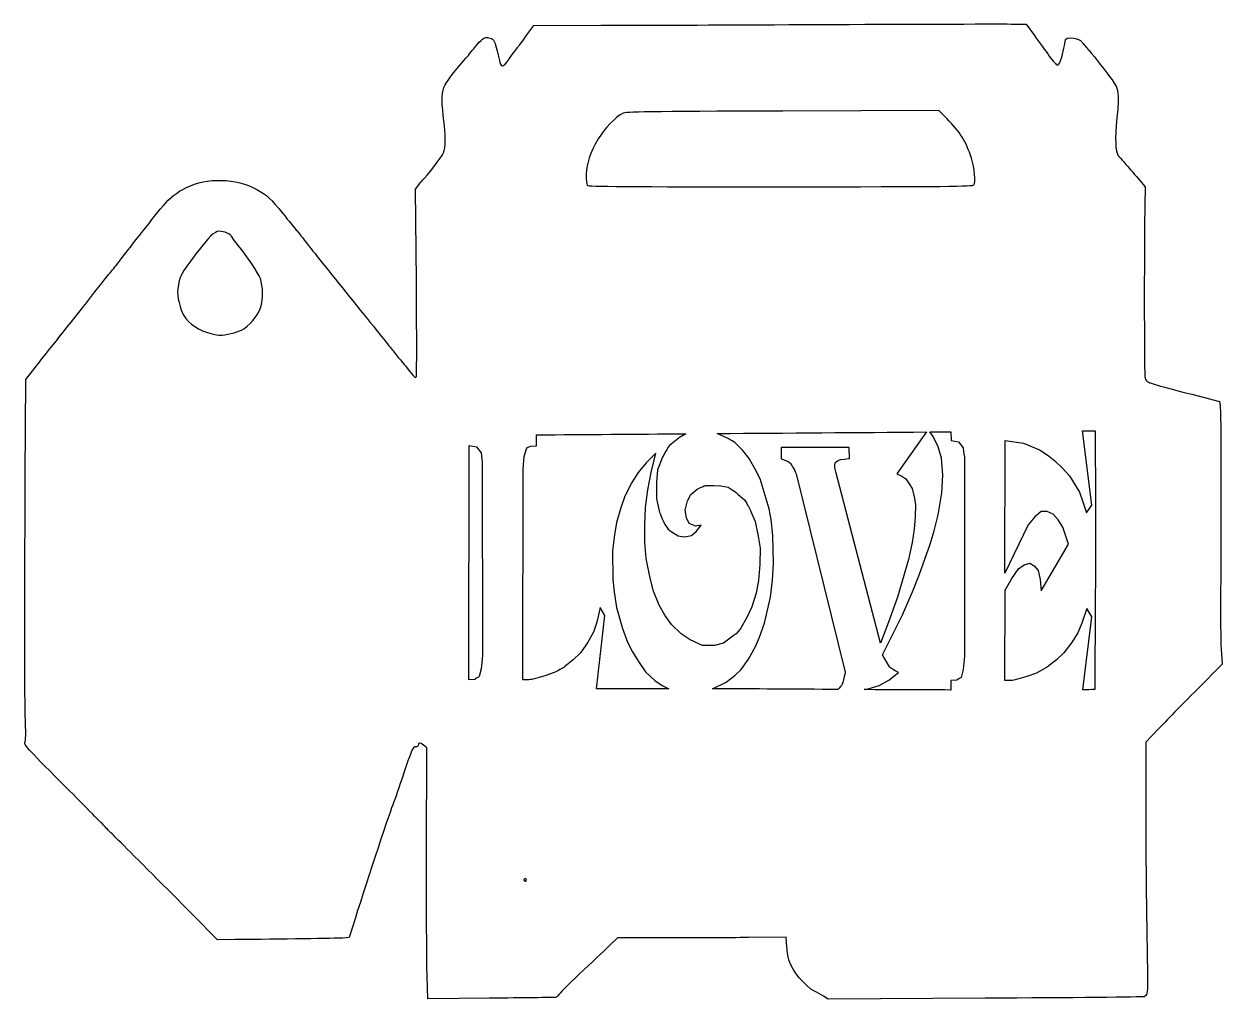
# Model space of a CAD drawing. Header units: centimetres. Extents: x -13.8 to 13.3, y -8.5 to 13.5.
import ezdxf

# ---------------------------------------------------------------- set-up
doc = ezdxf.new("R2010")
doc.units = ezdxf.units.CM
doc.header["$MEASUREMENT"] = 0
doc.layers.add('Layer 1', color=7, linetype='Continuous')

msp = doc.modelspace()

# ---------------------------------------------------------------- linework, layer by layer
at = {"layer": 'Layer 1'}
for points, knots in [([(7.93337, 13.51359), (6.75361, 13.51238), (4.45987, 13.5048), (2.85089, 13.49623), (2.85089, 13.49623), (1.69399, 13.49007), (0.06596, 13.48428), (-0.76729, 13.48383), (-0.76729, 13.48383), (-0.76729, 13.48383), (-2.28203, 13.483), (-2.28203, 13.483), (-2.28203, 13.483), (-2.28203, 13.483), (-2.44078, 13.26472), (-2.44078, 13.26472), (-2.44078, 13.26472), (-2.52775, 13.14467), (-2.6176, 13.02263), (-2.64087, 12.99352), (-2.64087, 12.99352), (-2.66414, 12.96442), (-2.75061, 12.84898), (-2.8327, 12.73638), (-2.8327, 12.73638), (-3.00591, 12.49876), (-3.01887, 12.50066), (-3.08653, 12.78186), (-3.08653, 12.78186), (-3.18008, 13.17067), (-3.17502, 13.15978), (-3.27753, 13.19361), (-3.27753, 13.19361), (-3.36046, 13.22098), (-3.38106, 13.21805), (-3.44206, 13.17294), (-3.44206, 13.17294), (-3.48049, 13.14453), (-3.55402, 13.06767), (-3.60495, 13.00179), (-3.60495, 13.00179), (-3.65588, 12.93591), (-3.75267, 12.81803), (-3.82075, 12.73969), (-3.82075, 12.73969), (-4.05805, 12.46664), (-4.24556, 12.2262), (-4.29286, 12.13363), (-4.29286, 12.13363), (-4.36939, 11.98386), (-4.37773, 11.82738), (-4.33173, 11.43331), (-4.33173, 11.43331), (-4.27741, 10.96804), (-4.27644, 10.71611), (-4.32676, 10.59822), (-4.32676, 10.59822), (-4.35831, 10.52432), (-4.72876, 10.04056), (-4.79227, 9.9905), (-4.79227, 9.9905), (-4.8015, 9.98323), (-4.84287, 9.93244), (-4.88404, 9.87723), (-4.88404, 9.87723), (-4.88404, 9.87723), (-4.95846, 9.77718), (-4.95846, 9.77718), (-4.95846, 9.77718), (-4.95846, 9.77718), (-4.94109, 7.6878), (-4.94109, 7.6878), (-4.94109, 7.6878), (-4.93161, 6.53881), (-4.93172, 5.57421), (-4.94109, 5.54467), (-4.94109, 5.54467), (-4.95589, 5.49806), (-4.97571, 5.51287), (-5.08992, 5.65712), (-5.08992, 5.65712), (-5.16229, 5.74852), (-5.26902, 5.87938), (-5.32722, 5.94734), (-5.32722, 5.94734), (-5.38542, 6.01529), (-5.46486, 6.11249), (-5.50416, 6.16396), (-5.50416, 6.16396), (-5.54346, 6.21544), (-5.93328, 6.70095), (-6.36984, 7.24214), (-6.36984, 7.24214), (-6.80641, 7.78333), (-7.2613, 8.35206), (-7.38105, 8.50635), (-7.38105, 8.50635), (-7.5008, 8.66065), (-7.62468, 8.81641), (-7.65638, 8.85279), (-7.65638, 8.85279), (-7.68808, 8.88917), (-7.82525, 9.05819), (-7.96148, 9.22817), (-7.96148, 9.22817), (-8.22483, 9.55677), (-8.32058, 9.64453), (-8.55266, 9.77305), (-8.55266, 9.77305), (-9.01478, 10.02897), (-9.68385, 10.0471), (-10.14016, 9.81604), (-10.14016, 9.81604), (-10.36361, 9.70289), (-10.52078, 9.58051), (-10.66436, 9.40842), (-10.66436, 9.40842), (-10.87755, 9.1529), (-10.88833, 9.13959), (-10.97359, 9.02477), (-10.97359, 9.02477), (-11.01682, 8.96656), (-11.16645, 8.77606), (-11.30598, 8.60144), (-11.30598, 8.60144), (-11.4455, 8.42681), (-11.59508, 8.23427), (-11.63919, 8.17314), (-11.63919, 8.17314), (-11.68329, 8.11202), (-11.77402, 7.99891), (-11.8401, 7.92179), (-11.8401, 7.92179), (-11.90618, 7.84467), (-12.05638, 7.65621), (-12.17414, 7.50342), (-12.17414, 7.50342), (-12.2919, 7.35062), (-12.43544, 7.16607), (-12.49329, 7.09331), (-12.49329, 7.09331), (-12.94879, 6.52041), (-13.44511, 5.89404), (-13.61695, 5.67449), (-13.61695, 5.67449), (-13.61695, 5.67449), (-13.77322, 5.47439), (-13.77322, 5.47439), (-13.77322, 5.47439), (-13.77322, 5.47439), (-13.78645, 3.30729), (-13.78645, 3.30729), (-13.78645, 3.30729), (-13.80347, 0.48452), (-13.80181, -1.89532), (-13.78231, -2.31924), (-13.78231, -2.31924), (-13.77322, -2.51693), (-13.77708, -2.68618), (-13.79223, -2.72604), (-13.79223, -2.72604), (-13.81681, -2.79069), (-13.77448, -2.83764), (-12.96458, -3.6496), (-12.96458, -3.6496), (-12.49509, -4.12029), (-12.06368, -4.55681), (-12.00547, -4.61946), (-12.00547, -4.61946), (-11.94726, -4.68211), (-11.85573, -4.77523), (-11.80207, -4.82617), (-11.80207, -4.82617), (-11.74841, -4.8771), (-11.19477, -5.43073), (-10.57176, -6.0573), (-10.57176, -6.0573), (-10.57176, -6.0573), (-9.43901, -7.19667), (-9.43901, -7.19667), (-9.43901, -7.19667), (-9.43901, -7.19667), (-9.04214, -7.19419), (-9.04214, -7.19419), (-9.04214, -7.19419), (-8.02423, -7.18689), (-6.75196, -7.16863), (-6.61458, -7.15946), (-6.61458, -7.15946), (-6.61458, -7.15946), (-6.46245, -7.14954), (-6.46245, -7.14954), (-6.46245, -7.14954), (-6.46245, -7.14954), (-6.32768, -6.72207), (-6.32768, -6.72207), (-6.32768, -6.72207), (-6.03264, -5.78337), (-5.52423, -4.25223), (-5.4562, -4.09856), (-5.4562, -4.09856), (-5.44332, -4.06946), (-5.36062, -3.83133), (-5.27265, -3.56939), (-5.27265, -3.56939), (-5.03417, -2.85934), (-5.02045, -2.82695), (-4.95598, -2.83435), (-4.95598, -2.83435), (-4.92309, -2.83813), (-4.90141, -2.82559), (-4.90141, -2.80293), (-4.90141, -2.80293), (-4.90141, -2.73544), (-4.85377, -2.73369), (-4.77904, -2.79797), (-4.77904, -2.79797), (-4.77904, -2.79797), (-4.70545, -2.86081), (-4.70545, -2.86081), (-4.70545, -2.86081), (-4.70545, -2.86081), (-4.71041, -5.18583), (-4.71041, -5.18583), (-4.71041, -5.18583), (-4.7128, -6.46477), (-4.70737, -7.74159), (-4.69883, -8.02349), (-4.69883, -8.02349), (-4.69883, -8.02349), (-4.68313, -8.53612), (-4.68313, -8.53612), (-4.68313, -8.53612), (-4.68313, -8.53612), (-3.29076, -8.52041), (-3.29076, -8.52041), (-3.29076, -8.52041), (-2.52479, -8.51143), (-1.86529, -8.50394), (-1.8248, -8.50387), (-1.8248, -8.50387), (-1.77827, -8.5038), (-1.7442, -8.48554), (-1.73219, -8.45509), (-1.73219, -8.45509), (-1.72175, -8.42859), (-1.50529, -8.2113), (-1.25181, -7.97223), (-1.25181, -7.97223), (-0.99833, -7.73315), (-0.70067, -7.45157), (-0.59035, -7.34632), (-0.59035, -7.34632), (-0.59035, -7.34632), (-0.39026, -7.15533), (-0.39026, -7.15533), (-0.39026, -7.15533), (-0.39026, -7.15533), (0.66807, -7.15533), (0.66807, -7.15533), (0.66807, -7.15533), (1.25016, -7.15552), (2.10741, -7.15281), (2.57307, -7.14871), (2.57307, -7.14871), (2.57307, -7.14871), (3.41974, -7.14127), (3.41974, -7.14127), (3.41974, -7.14127), (3.41974, -7.14127), (3.43793, -7.36038), (3.43793, -7.36038), (3.43793, -7.36038), (3.44794, -7.4811), (3.47088, -7.62398), (3.48837, -7.67788), (3.48837, -7.67788), (3.5607, -7.90081), (3.86228, -8.25927), (4.06383, -8.36166), (4.06383, -8.36166), (4.11722, -8.38878), (4.20838, -8.43983), (4.26641, -8.47493), (4.26641, -8.47493), (4.26641, -8.47493), (4.37224, -8.5386), (4.37224, -8.5386), (4.37224, -8.5386), (4.37224, -8.5386), (7.92262, -8.52041), (7.92262, -8.52041), (7.92262, -8.52041), (9.87561, -8.51062), (11.49307, -8.49562), (11.51682, -8.48651), (11.51682, -8.48651), (11.54056, -8.4774), (11.57063, -8.44174), (11.58379, -8.40714), (11.58379, -8.40714), (11.59808, -8.36955), (11.59727, -7.85669), (11.58214, -7.13383), (11.58214, -7.13383), (11.5682, -6.46828), (11.55684, -5.20513), (11.5565, -4.32676), (11.5565, -4.32676), (11.5565, -4.32676), (11.55568, -2.73017), (11.55568, -2.73017), (11.55568, -2.73017), (11.55568, -2.73017), (11.83845, -2.43499), (11.83845, -2.43499), (11.83845, -2.43499), (11.9938, -2.27289), (12.38173, -1.87598), (12.70083, -1.55277), (12.70083, -1.55277), (12.70083, -1.55277), (13.28126, -0.9649), (13.28126, -0.9649), (13.28126, -0.9649), (13.28126, -0.9649), (13.26059, -0.62673), (13.26059, -0.62673), (13.26059, -0.62673), (13.24924, -0.44062), (13.2441, 0.14602), (13.24901, 0.67717), (13.24901, 0.67717), (13.26319, 2.21151), (13.25712, 4.79597), (13.23909, 4.89066), (13.23909, 4.89066), (13.23909, 4.89066), (13.22255, 4.97665), (13.22255, 4.97665), (13.22255, 4.97665), (13.22255, 4.97665), (12.73969, 5.10067), (12.73969, 5.10067), (12.73969, 5.10067), (11.93418, 5.30659), (11.65404, 5.3864), (11.5904, 5.42809), (11.5904, 5.42809), (11.52968, 5.46788), (11.52947, 5.4681), (11.52591, 6.17471), (11.52591, 6.17471), (11.52088, 7.17573), (11.52211, 7.96725), (11.53087, 8.96359), (11.53087, 8.96359), (11.53087, 8.96359), (11.53914, 9.82762), (11.53914, 9.82762), (11.53914, 9.82762), (11.53914, 9.82762), (11.34318, 10.06161), (11.34318, 10.06161), (11.34318, 10.06161), (11.23547, 10.1901), (11.10678, 10.33973), (11.0571, 10.39399), (11.0571, 10.39399), (11.00743, 10.44825), (10.94885, 10.51782), (10.92729, 10.54861), (10.92729, 10.54861), (10.86579, 10.63642), (10.85856, 10.89115), (10.90414, 11.39279), (10.90414, 11.39279), (10.95696, 11.97411), (10.94929, 12.03509), (10.79252, 12.25269), (10.79252, 12.25269), (10.66178, 12.43416), (10.40958, 12.75465), (10.27245, 12.91415), (10.27245, 12.91415), (10.20989, 12.98691), (10.13664, 13.07546), (10.10874, 13.1101), (10.10874, 13.1101), (10.07396, 13.15328), (10.01635, 13.17896), (9.92684, 13.19279), (9.92684, 13.19279), (9.78377, 13.21489), (9.73005, 13.19146), (9.73005, 13.1068), (9.73005, 13.1068), (9.73005, 13.04425), (9.66048, 12.7589), (9.62008, 12.65618), (9.62008, 12.65618), (9.60435, 12.61616), (9.57631, 12.58342), (9.55725, 12.58342), (9.55725, 12.58342), (9.53819, 12.58342), (9.45586, 12.67569), (9.37452, 12.78847), (9.37452, 12.78847), (9.29317, 12.90125), (9.14219, 13.10961), (9.03883, 13.25149), (9.03883, 13.25149), (9.03883, 13.25149), (8.85031, 13.50946), (8.85031, 13.50946), (8.85031, 13.50946), (8.85031, 13.50946), (8.67503, 13.51194), (8.67503, 13.51194), (8.67503, 13.51194), (8.59589, 13.51309), (8.32662, 13.514), (7.93337, 13.51359)], [0, 0, 0, 0, 0.00934579, 0.00934579, 0.00934579, 0.00934579, 0.01869159, 0.01869159, 0.01869159, 0.01869159, 0.02803738, 0.02803738, 0.02803738, 0.02803738, 0.03738318, 0.03738318, 0.03738318, 0.03738318, 0.04672897, 0.04672897, 0.04672897, 0.04672897, 0.05607477, 0.05607477, 0.05607477, 0.05607477, 0.06542056, 0.06542056, 0.06542056, 0.06542056, 0.07476636, 0.07476636, 0.07476636, 0.07476636, 0.08411215, 0.08411215, 0.08411215, 0.08411215, 0.09345794, 0.09345794, 0.09345794, 0.09345794, 0.10280374, 0.10280374, 0.10280374, 0.10280374, 0.11214953, 0.11214953, 0.11214953, 0.11214953, 0.12149533, 0.12149533, 0.12149533, 0.12149533, 0.13084112, 0.13084112, 0.13084112, 0.13084112, 0.14018692, 0.14018692, 0.14018692, 0.14018692, 0.14953271, 0.14953271, 0.14953271, 0.14953271, 0.1588785, 0.1588785, 0.1588785, 0.1588785, 0.1682243, 0.1682243, 0.1682243, 0.1682243, 0.17757009, 0.17757009, 0.17757009, 0.17757009, 0.18691589, 0.18691589, 0.18691589, 0.18691589, 0.19626168, 0.19626168, 0.19626168, 0.19626168, 0.20560748, 0.20560748, 0.20560748, 0.20560748, 0.21495327, 0.21495327, 0.21495327, 0.21495327, 0.22429907, 0.22429907, 0.22429907, 0.22429907, 0.23364486, 0.23364486, 0.23364486, 0.23364486, 0.24299065, 0.24299065, 0.24299065, 0.24299065, 0.25233645, 0.25233645, 0.25233645, 0.25233645, 0.26168224, 0.26168224, 0.26168224, 0.26168224, 0.27102804, 0.27102804, 0.27102804, 0.27102804, 0.28037383, 0.28037383, 0.28037383, 0.28037383, 0.28971963, 0.28971963, 0.28971963, 0.28971963, 0.29906542, 0.29906542, 0.29906542, 0.29906542, 0.30841121, 0.30841121, 0.30841121, 0.30841121, 0.31775701, 0.31775701, 0.31775701, 0.31775701, 0.3271028, 0.3271028, 0.3271028, 0.3271028, 0.3364486, 0.3364486, 0.3364486, 0.3364486, 0.34579439, 0.34579439, 0.34579439, 0.34579439, 0.35514019, 0.35514019, 0.35514019, 0.35514019, 0.36448598, 0.36448598, 0.36448598, 0.36448598, 0.37383178, 0.37383178, 0.37383178, 0.37383178, 0.38317757, 0.38317757, 0.38317757, 0.38317757, 0.39252336, 0.39252336, 0.39252336, 0.39252336, 0.40186916, 0.40186916, 0.40186916, 0.40186916, 0.41121495, 0.41121495, 0.41121495, 0.41121495, 0.42056075, 0.42056075, 0.42056075, 0.42056075, 0.42990654, 0.42990654, 0.42990654, 0.42990654, 0.43925234, 0.43925234, 0.43925234, 0.43925234, 0.44859813, 0.44859813, 0.44859813, 0.44859813, 0.45794393, 0.45794393, 0.45794393, 0.45794393, 0.46728972, 0.46728972, 0.46728972, 0.46728972, 0.47663551, 0.47663551, 0.47663551, 0.47663551, 0.48598131, 0.48598131, 0.48598131, 0.48598131, 0.4953271, 0.4953271, 0.4953271, 0.4953271, 0.5046729, 0.5046729, 0.5046729, 0.5046729, 0.51401869, 0.51401869, 0.51401869, 0.51401869, 0.52336449, 0.52336449, 0.52336449, 0.52336449, 0.53271028, 0.53271028, 0.53271028, 0.53271028, 0.54205607, 0.54205607, 0.54205607, 0.54205607, 0.55140187, 0.55140187, 0.55140187, 0.55140187, 0.56074766, 0.56074766, 0.56074766, 0.56074766, 0.57009346, 0.57009346, 0.57009346, 0.57009346, 0.57943925, 0.57943925, 0.57943925, 0.57943925, 0.58878505, 0.58878505, 0.58878505, 0.58878505, 0.59813084, 0.59813084, 0.59813084, 0.59813084, 0.60747664, 0.60747664, 0.60747664, 0.60747664, 0.61682243, 0.61682243, 0.61682243, 0.61682243, 0.62616822, 0.62616822, 0.62616822, 0.62616822, 0.63551402, 0.63551402, 0.63551402, 0.63551402, 0.64485981, 0.64485981, 0.64485981, 0.64485981, 0.65420561, 0.65420561, 0.65420561, 0.65420561, 0.6635514, 0.6635514, 0.6635514, 0.6635514, 0.6728972, 0.6728972, 0.6728972, 0.6728972, 0.68224299, 0.68224299, 0.68224299, 0.68224299, 0.69158879, 0.69158879, 0.69158879, 0.69158879, 0.70093458, 0.70093458, 0.70093458, 0.70093458, 0.71028037, 0.71028037, 0.71028037, 0.71028037, 0.71962617, 0.71962617, 0.71962617, 0.71962617, 0.72897196, 0.72897196, 0.72897196, 0.72897196, 0.73831776, 0.73831776, 0.73831776, 0.73831776, 0.74766355, 0.74766355, 0.74766355, 0.74766355, 0.75700935, 0.75700935, 0.75700935, 0.75700935, 0.76635514, 0.76635514, 0.76635514, 0.76635514, 0.77570093, 0.77570093, 0.77570093, 0.77570093, 0.78504673, 0.78504673, 0.78504673, 0.78504673, 0.79439252, 0.79439252, 0.79439252, 0.79439252, 0.80373832, 0.80373832, 0.80373832, 0.80373832, 0.81308411, 0.81308411, 0.81308411, 0.81308411, 0.82242991, 0.82242991, 0.82242991, 0.82242991, 0.8317757, 0.8317757, 0.8317757, 0.8317757, 0.8411215, 0.8411215, 0.8411215, 0.8411215, 0.85046729, 0.85046729, 0.85046729, 0.85046729, 0.85981308, 0.85981308, 0.85981308, 0.85981308, 0.86915888, 0.86915888, 0.86915888, 0.86915888, 0.87850467, 0.87850467, 0.87850467, 0.87850467, 0.88785047, 0.88785047, 0.88785047, 0.88785047, 0.89719626, 0.89719626, 0.89719626, 0.89719626, 0.90654206, 0.90654206, 0.90654206, 0.90654206, 0.91588785, 0.91588785, 0.91588785, 0.91588785, 0.92523364, 0.92523364, 0.92523364, 0.92523364, 0.93457944, 0.93457944, 0.93457944, 0.93457944, 0.94392523, 0.94392523, 0.94392523, 0.94392523, 0.95327103, 0.95327103, 0.95327103, 0.95327103, 0.96261682, 0.96261682, 0.96261682, 0.96261682, 0.97196262, 0.97196262, 0.97196262, 0.97196262, 0.98130841, 0.98130841, 0.98130841, 0.98130841, 1, 1, 1, 1]), ([(6.87421, 11.55402), (6.87421, 11.55402), (7.05445, 11.37378), (7.05445, 11.37378), (7.05445, 11.37378), (7.36014, 11.06872), (7.49195, 10.85748), (7.61256, 10.47998), (7.61256, 10.47998), (7.6852, 10.25262), (7.71461, 9.93013), (7.66796, 9.87392), (7.66796, 9.87392), (7.63947, 9.8396), (7.09476, 9.83397), (3.28745, 9.83258), (3.28745, 9.83258), (-0.19158, 9.83131), (-1.06493, 9.83804), (-1.08148, 9.86482), (-1.08148, 9.86482), (-1.09286, 9.88323), (-1.09989, 9.99639), (-1.09719, 10.11618), (-1.09719, 10.11618), (-1.09152, 10.36838), (-1.01581, 10.59386), (-0.82848, 10.91406), (-0.82848, 10.91406), (-0.69607, 11.14038), (-0.41799, 11.43079), (-0.27616, 11.49118), (-0.27616, 11.49118), (-0.18931, 11.52817), (0.21448, 11.53419), (3.34781, 11.54327), (3.34781, 11.54327), (3.34781, 11.54327), (6.87421, 11.55402), (6.87421, 11.55402)], [0, 0, 0, 0, 0.09090909, 0.09090909, 0.09090909, 0.09090909, 0.18181818, 0.18181818, 0.18181818, 0.18181818, 0.27272727, 0.27272727, 0.27272727, 0.27272727, 0.36363636, 0.36363636, 0.36363636, 0.36363636, 0.45454545, 0.45454545, 0.45454545, 0.45454545, 0.54545455, 0.54545455, 0.54545455, 0.54545455, 0.63636364, 0.63636364, 0.63636364, 0.63636364, 0.72727273, 0.72727273, 0.72727273, 0.72727273, 0.81818182, 0.81818182, 0.81818182, 0.81818182, 1, 1, 1, 1]), ([(-9.40346, 8.82633), (-9.28362, 8.82633), (-9.14488, 8.76271), (-9.10663, 8.68991), (-9.10663, 8.68991), (-9.08878, 8.65593), (-9.02667, 8.572), (-8.96938, 8.50305), (-8.96938, 8.50305), (-8.76658, 8.25898), (-8.51717, 7.88578), (-8.46915, 7.7556), (-8.46915, 7.7556), (-8.40885, 7.59212), (-8.4044, 7.27203), (-8.46088, 7.10985), (-8.46088, 7.10985), (-8.53347, 6.9014), (-8.71773, 6.68317), (-8.89992, 6.58895), (-8.89992, 6.58895), (-8.98926, 6.54276), (-9.28202, 6.47236), (-9.37286, 6.47485), (-9.37286, 6.47485), (-9.40924, 6.47585), (-9.50735, 6.49258), (-9.59115, 6.51288), (-9.59115, 6.51288), (-9.85175, 6.57603), (-10.08545, 6.73134), (-10.20382, 6.91885), (-10.20382, 6.91885), (-10.28379, 7.04553), (-10.35879, 7.37759), (-10.33859, 7.51582), (-10.33859, 7.51582), (-10.29361, 7.82375), (-10.28303, 7.84463), (-9.92849, 8.31288), (-9.92849, 8.31288), (-9.63344, 8.70255), (-9.50687, 8.82633), (-9.40346, 8.82633)], [0, 0, 0, 0, 0.08333333, 0.08333333, 0.08333333, 0.08333333, 0.16666667, 0.16666667, 0.16666667, 0.16666667, 0.25, 0.25, 0.25, 0.25, 0.33333333, 0.33333333, 0.33333333, 0.33333333, 0.41666667, 0.41666667, 0.41666667, 0.41666667, 0.5, 0.5, 0.5, 0.5, 0.58333333, 0.58333333, 0.58333333, 0.58333333, 0.66666667, 0.66666667, 0.66666667, 0.66666667, 0.75, 0.75, 0.75, 0.75, 0.83333333, 0.83333333, 0.83333333, 0.83333333, 1, 1, 1, 1]), ([(1.15342, 4.24574), (0.02646, 4.23723), (-1.1005, 4.22887), (-2.22746, 4.22093), (-2.22746, 4.22093), (-2.22746, 4.22093), (-2.22746, 3.97206), (-2.22746, 3.97206), (-2.22746, 3.97206), (-2.22746, 3.97206), (-2.35148, 3.96379), (-2.35148, 3.96379), (-2.35148, 3.96379), (-2.38312, 3.96378), (-2.41598, 3.94534), (-2.4507, 3.90839), (-2.4507, 3.90839), (-2.4507, 3.90839), (-2.50279, 3.73393), (-2.50279, 3.73393), (-2.50279, 3.73393), (-2.50279, 3.73393), (-2.52677, 3.44868), (-2.52677, 3.44868), (-2.52677, 3.44868), (-2.52677, 3.44868), (-2.53587, -1.31878), (-2.53587, -1.31878), (-2.53587, -1.31878), (-2.53587, -1.31878), (-2.43169, -1.31878), (-2.43169, -1.31878), (-2.43169, -1.31878), (-2.40642, -1.31878), (-2.38272, -1.31731), (-2.36058, -1.31465), (-2.36058, -1.31465), (-2.33844, -1.31199), (-2.3183, -1.30824), (-2.29939, -1.30307), (-2.29939, -1.30307), (-2.29939, -1.30307), (-2.03812, -1.23197), (-2.03812, -1.23197), (-2.03812, -1.23197), (-2.03812, -1.23197), (-1.8248, -1.15259), (-1.8248, -1.15259), (-1.8248, -1.15259), (-1.77734, -1.13145), (-1.73366, -1.11007), (-1.69416, -1.08893), (-1.69416, -1.08893), (-1.65466, -1.06778), (-1.61809, -1.04429), (-1.58337, -1.01782), (-1.58337, -1.01782), (-1.58337, -1.01782), (-1.39816, -0.86651), (-1.39816, -0.86651), (-1.39816, -0.86651), (-1.39816, -0.86651), (-1.22287, -0.70032), (-1.22287, -0.70032), (-1.22287, -0.70032), (-1.22287, -0.70032), (-1.06164, -0.47046), (-1.06164, -0.47046), (-1.06164, -0.47046), (-1.06164, -0.47046), (-0.93844, -0.23978), (-0.93844, -0.23978), (-0.93844, -0.23978), (-0.93844, -0.23978), (-0.86238, -0.01819), (-0.86238, -0.01819), (-0.86238, -0.01819), (-0.86238, -0.01819), (-0.78631, 0.31502), (-0.78631, 0.31502), (-0.78631, 0.31502), (-0.78631, 0.31502), (-0.67717, 0.13229), (-0.67717, 0.13229), (-0.67717, 0.13229), (-0.67717, 0.13229), (-0.87064, -1.52466), (-0.87064, -1.52466), (-0.87064, -1.52466), (-0.32271, -1.52076), (0.22475, -1.5196), (0.77225, -1.5197), (0.77225, -1.5197), (0.77225, -1.5197), (0.61929, -1.44942), (0.61929, -1.44942), (0.61929, -1.44942), (0.61929, -1.44942), (0.44896, -1.33284), (0.44896, -1.33284), (0.44896, -1.33284), (0.44896, -1.33284), (0.24474, -1.13936), (0.24474, -1.13936), (0.24474, -1.13936), (0.24474, -1.13936), (0.08351, -0.9062), (0.08351, -0.9062), (0.08351, -0.9062), (0.08351, -0.9062), (-0.05374, -0.68874), (-0.05374, -0.68874), (-0.05374, -0.68874), (-0.05374, -0.68874), (-0.16288, -0.46385), (-0.16288, -0.46385), (-0.16288, -0.46385), (-0.16288, -0.46385), (-0.28112, -0.16123), (-0.28112, -0.16123), (-0.28112, -0.16123), (-0.28112, -0.16123), (-0.41424, 0.31998), (-0.41424, 0.31998), (-0.41424, 0.31998), (-0.41424, 0.31998), (-0.47129, 0.66973), (-0.47129, 0.66973), (-0.47129, 0.66973), (-0.47129, 0.66973), (-0.4994, 0.94919), (-0.4994, 0.94919), (-0.4994, 0.94919), (-0.4994, 0.94919), (-0.4994, 1.16582), (-0.4994, 1.16582), (-0.4994, 1.16582), (-0.4994, 1.16582), (-0.50436, 1.37583), (-0.50436, 1.37583), (-0.50436, 1.37583), (-0.50436, 1.37583), (-0.50436, 1.60073), (-0.50436, 1.60073), (-0.50436, 1.60073), (-0.50436, 1.60073), (-0.46137, 1.95792), (-0.46137, 1.95792), (-0.46137, 1.95792), (-0.46137, 1.95792), (-0.41424, 2.23738), (-0.41424, 2.23738), (-0.41424, 2.23738), (-0.41424, 2.23738), (-0.31915, 2.57142), (-0.31915, 2.57142), (-0.31915, 2.57142), (-0.31915, 2.57142), (-0.2249, 2.83518), (-0.2249, 2.83518), (-0.2249, 2.83518), (-0.2249, 2.83518), (-0.0678, 3.14523), (-0.0678, 3.14523), (-0.0678, 3.14523), (-0.0678, 3.14523), (0.07441, 3.37096), (0.07441, 3.37096), (0.07441, 3.37096), (0.07441, 3.37096), (0.25466, 3.58841), (0.25466, 3.58841), (0.25466, 3.58841), (0.25466, 3.58841), (0.47212, 3.80504), (0.47212, 3.80504), (0.47212, 3.80504), (0.47212, 3.80504), (0.36794, 3.37096), (0.36794, 3.37096), (0.36794, 3.37096), (0.36794, 3.37096), (0.29683, 2.97491), (0.29683, 2.97491), (0.29683, 2.97491), (0.29683, 2.97491), (0.24474, 2.57886), (0.24474, 2.57886), (0.24474, 2.57886), (0.24474, 2.57886), (0.22572, 2.17537), (0.22572, 2.17537), (0.22572, 2.17537), (0.22572, 2.17537), (0.22572, 1.78676), (0.22572, 1.78676), (0.22572, 1.78676), (0.22572, 1.78676), (0.2588, 1.42214), (0.2588, 1.42214), (0.2588, 1.42214), (0.2588, 1.42214), (0.34479, 0.97979), (0.34479, 0.97979), (0.34479, 0.97979), (0.34479, 0.97979), (0.42003, 0.68461), (0.42003, 0.68461), (0.42003, 0.68461), (0.42003, 0.68461), (0.55314, 0.36711), (0.55314, 0.36711), (0.55314, 0.36711), (0.55314, 0.36711), (0.67634, 0.14139), (0.67634, 0.14139), (0.67634, 0.14139), (0.67634, 0.14139), (0.83261, -0.0678), (0.83261, -0.0678), (0.83261, -0.0678), (0.83261, -0.0678), (1.05089, -0.27781), (1.05089, -0.27781), (1.05089, -0.27781), (1.05089, -0.27781), (1.25512, -0.41755), (1.25512, -0.41755), (1.25512, -0.41755), (1.25512, -0.41755), (1.52962, -0.54157), (1.52962, -0.54157), (1.52962, -0.54157), (1.52962, -0.54157), (1.80495, -0.54157), (1.80495, -0.54157), (1.80495, -0.54157), (1.80495, -0.54157), (2.00422, -0.487), (2.00422, -0.487), (2.00422, -0.487), (2.00422, -0.487), (2.21671, -0.33156), (2.21671, -0.33156), (2.21671, -0.33156), (2.2578, -0.31087), (2.31231, -0.25969), (2.37877, -0.17694), (2.37877, -0.17694), (2.37877, -0.17694), (2.53504, 0.08764), (2.53504, 0.08764), (2.53504, 0.08764), (2.53504, 0.08764), (2.64831, 0.32825), (2.64831, 0.32825), (2.64831, 0.32825), (2.64831, 0.32825), (2.7434, 0.63831), (2.7434, 0.63831), (2.7434, 0.63831), (2.7434, 0.63831), (2.80045, 0.92521), (2.80045, 0.92521), (2.80045, 0.92521), (2.80045, 0.92521), (2.82856, 1.29067), (2.82856, 1.29067), (2.82856, 1.29067), (2.82856, 1.29067), (2.83352, 1.6553), (2.83352, 1.6553), (2.83352, 1.6553), (2.83352, 1.6553), (2.79053, 1.9265), (2.79053, 1.9265), (2.79053, 1.9265), (2.79053, 1.9265), (2.72438, 2.26053), (2.72438, 2.26053), (2.72438, 2.26053), (2.72438, 2.26053), (2.62516, 2.48626), (2.62516, 2.48626), (2.62516, 2.48626), (2.5968, 2.55353), (2.55036, 2.63831), (2.48708, 2.74174), (2.48708, 2.74174), (2.48708, 2.74174), (2.33081, 2.88148), (2.33081, 2.88148), (2.33081, 2.88148), (2.32444, 2.89174), (2.30346, 2.91014), (2.26715, 2.93605), (2.26715, 2.93605), (2.23083, 2.96194), (2.17889, 2.99554), (2.11253, 3.03692), (2.11253, 3.03692), (2.11253, 3.03692), (1.94221, 3.06751), (1.94221, 3.06751), (1.94221, 3.06751), (1.94221, 3.06751), (1.78594, 3.07578), (1.78594, 3.07578), (1.78594, 3.07578), (1.78594, 3.07578), (1.60569, 3.07578), (1.60569, 3.07578), (1.60569, 3.07578), (1.58678, 3.07057), (1.56032, 3.06144), (1.52714, 3.0485), (1.52714, 3.0485), (1.49396, 3.03554), (1.45566, 3.01569), (1.41139, 2.98979), (1.41139, 2.98979), (1.41139, 2.98979), (1.26421, 2.87404), (1.26421, 2.87404), (1.26421, 2.87404), (1.26421, 2.87404), (1.19311, 2.72604), (1.19311, 2.72604), (1.19311, 2.72604), (1.19311, 2.72604), (1.14102, 2.51685), (1.14102, 2.51685), (1.14102, 2.51685), (1.14102, 2.51685), (1.16499, 2.3457), (1.16499, 2.3457), (1.16499, 2.3457), (1.16499, 2.3457), (1.23114, 2.21423), (1.23114, 2.21423), (1.23114, 2.21423), (1.23114, 2.21423), (1.37831, 2.15966), (1.37831, 2.15966), (1.37831, 2.15966), (1.37831, 2.15966), (1.50151, 2.17537), (1.50151, 2.17537), (1.50151, 2.17537), (1.50151, 2.17537), (1.39733, 2.04308), (1.39733, 2.04308), (1.39733, 2.04308), (1.39733, 2.04308), (1.27827, 1.94221), (1.27827, 1.94221), (1.27827, 1.94221), (1.27827, 1.94221), (1.122, 1.91161), (1.122, 1.91161), (1.122, 1.91161), (1.122, 1.91161), (0.97979, 1.93477), (0.97979, 1.93477), (0.97979, 1.93477), (0.97979, 1.93477), (0.82352, 2.03564), (0.82352, 2.03564), (0.82352, 2.03564), (0.78242, 2.05632), (0.73503, 2.10833), (0.6813, 2.19108), (0.6813, 2.19108), (0.60857, 2.34126), (0.56578, 2.44429), (0.55314, 2.50114), (0.55314, 2.50114), (0.55314, 2.50114), (0.487, 2.77316), (0.487, 2.77316), (0.487, 2.77316), (0.487, 2.77316), (0.487, 3.14523), (0.487, 3.14523), (0.487, 3.14523), (0.487, 3.14523), (0.51511, 3.43297), (0.51511, 3.43297), (0.51511, 3.43297), (0.51511, 3.43297), (0.62921, 3.71988), (0.62921, 3.71988), (0.62921, 3.71988), (0.63558, 3.73535), (0.65107, 3.76519), (0.67634, 3.80917), (0.67634, 3.80917), (0.70161, 3.85315), (0.73624, 3.91114), (0.78052, 3.98363), (0.78052, 3.98363), (0.78052, 3.98363), (1.0079, 4.16223), (1.0079, 4.16223), (1.0079, 4.16223), (1.0079, 4.16223), (1.15342, 4.24574), (1.15342, 4.24574)], [0, 0, 0, 0, 0.00970874, 0.00970874, 0.00970874, 0.00970874, 0.01941748, 0.01941748, 0.01941748, 0.01941748, 0.02912621, 0.02912621, 0.02912621, 0.02912621, 0.03883495, 0.03883495, 0.03883495, 0.03883495, 0.04854369, 0.04854369, 0.04854369, 0.04854369, 0.05825243, 0.05825243, 0.05825243, 0.05825243, 0.06796117, 0.06796117, 0.06796117, 0.06796117, 0.0776699, 0.0776699, 0.0776699, 0.0776699, 0.08737864, 0.08737864, 0.08737864, 0.08737864, 0.09708738, 0.09708738, 0.09708738, 0.09708738, 0.10679612, 0.10679612, 0.10679612, 0.10679612, 0.11650485, 0.11650485, 0.11650485, 0.11650485, 0.12621359, 0.12621359, 0.12621359, 0.12621359, 0.13592233, 0.13592233, 0.13592233, 0.13592233, 0.14563107, 0.14563107, 0.14563107, 0.14563107, 0.15533981, 0.15533981, 0.15533981, 0.15533981, 0.16504854, 0.16504854, 0.16504854, 0.16504854, 0.17475728, 0.17475728, 0.17475728, 0.17475728, 0.18446602, 0.18446602, 0.18446602, 0.18446602, 0.19417476, 0.19417476, 0.19417476, 0.19417476, 0.2038835, 0.2038835, 0.2038835, 0.2038835, 0.21359223, 0.21359223, 0.21359223, 0.21359223, 0.22330097, 0.22330097, 0.22330097, 0.22330097, 0.23300971, 0.23300971, 0.23300971, 0.23300971, 0.24271845, 0.24271845, 0.24271845, 0.24271845, 0.25242718, 0.25242718, 0.25242718, 0.25242718, 0.26213592, 0.26213592, 0.26213592, 0.26213592, 0.27184466, 0.27184466, 0.27184466, 0.27184466, 0.2815534, 0.2815534, 0.2815534, 0.2815534, 0.29126214, 0.29126214, 0.29126214, 0.29126214, 0.30097087, 0.30097087, 0.30097087, 0.30097087, 0.31067961, 0.31067961, 0.31067961, 0.31067961, 0.32038835, 0.32038835, 0.32038835, 0.32038835, 0.33009709, 0.33009709, 0.33009709, 0.33009709, 0.33980583, 0.33980583, 0.33980583, 0.33980583, 0.34951456, 0.34951456, 0.34951456, 0.34951456, 0.3592233, 0.3592233, 0.3592233, 0.3592233, 0.36893204, 0.36893204, 0.36893204, 0.36893204, 0.37864078, 0.37864078, 0.37864078, 0.37864078, 0.38834951, 0.38834951, 0.38834951, 0.38834951, 0.39805825, 0.39805825, 0.39805825, 0.39805825, 0.40776699, 0.40776699, 0.40776699, 0.40776699, 0.41747573, 0.41747573, 0.41747573, 0.41747573, 0.42718447, 0.42718447, 0.42718447, 0.42718447, 0.4368932, 0.4368932, 0.4368932, 0.4368932, 0.44660194, 0.44660194, 0.44660194, 0.44660194, 0.45631068, 0.45631068, 0.45631068, 0.45631068, 0.46601942, 0.46601942, 0.46601942, 0.46601942, 0.47572816, 0.47572816, 0.47572816, 0.47572816, 0.48543689, 0.48543689, 0.48543689, 0.48543689, 0.49514563, 0.49514563, 0.49514563, 0.49514563, 0.50485437, 0.50485437, 0.50485437, 0.50485437, 0.51456311, 0.51456311, 0.51456311, 0.51456311, 0.52427184, 0.52427184, 0.52427184, 0.52427184, 0.53398058, 0.53398058, 0.53398058, 0.53398058, 0.54368932, 0.54368932, 0.54368932, 0.54368932, 0.55339806, 0.55339806, 0.55339806, 0.55339806, 0.5631068, 0.5631068, 0.5631068, 0.5631068, 0.57281553, 0.57281553, 0.57281553, 0.57281553, 0.58252427, 0.58252427, 0.58252427, 0.58252427, 0.59223301, 0.59223301, 0.59223301, 0.59223301, 0.60194175, 0.60194175, 0.60194175, 0.60194175, 0.61165049, 0.61165049, 0.61165049, 0.61165049, 0.62135922, 0.62135922, 0.62135922, 0.62135922, 0.63106796, 0.63106796, 0.63106796, 0.63106796, 0.6407767, 0.6407767, 0.6407767, 0.6407767, 0.65048544, 0.65048544, 0.65048544, 0.65048544, 0.66019417, 0.66019417, 0.66019417, 0.66019417, 0.66990291, 0.66990291, 0.66990291, 0.66990291, 0.67961165, 0.67961165, 0.67961165, 0.67961165, 0.68932039, 0.68932039, 0.68932039, 0.68932039, 0.69902913, 0.69902913, 0.69902913, 0.69902913, 0.70873786, 0.70873786, 0.70873786, 0.70873786, 0.7184466, 0.7184466, 0.7184466, 0.7184466, 0.72815534, 0.72815534, 0.72815534, 0.72815534, 0.73786408, 0.73786408, 0.73786408, 0.73786408, 0.74757282, 0.74757282, 0.74757282, 0.74757282, 0.75728155, 0.75728155, 0.75728155, 0.75728155, 0.76699029, 0.76699029, 0.76699029, 0.76699029, 0.77669903, 0.77669903, 0.77669903, 0.77669903, 0.78640777, 0.78640777, 0.78640777, 0.78640777, 0.7961165, 0.7961165, 0.7961165, 0.7961165, 0.80582524, 0.80582524, 0.80582524, 0.80582524, 0.81553398, 0.81553398, 0.81553398, 0.81553398, 0.82524272, 0.82524272, 0.82524272, 0.82524272, 0.83495146, 0.83495146, 0.83495146, 0.83495146, 0.84466019, 0.84466019, 0.84466019, 0.84466019, 0.85436893, 0.85436893, 0.85436893, 0.85436893, 0.86407767, 0.86407767, 0.86407767, 0.86407767, 0.87378641, 0.87378641, 0.87378641, 0.87378641, 0.88349515, 0.88349515, 0.88349515, 0.88349515, 0.89320388, 0.89320388, 0.89320388, 0.89320388, 0.90291262, 0.90291262, 0.90291262, 0.90291262, 0.91262136, 0.91262136, 0.91262136, 0.91262136, 0.9223301, 0.9223301, 0.9223301, 0.9223301, 0.93203883, 0.93203883, 0.93203883, 0.93203883, 0.94174757, 0.94174757, 0.94174757, 0.94174757, 0.95145631, 0.95145631, 0.95145631, 0.95145631, 0.96116505, 0.96116505, 0.96116505, 0.96116505, 0.97087379, 0.97087379, 0.97087379, 0.97087379, 0.98058252, 0.98058252, 0.98058252, 0.98058252, 1, 1, 1, 1]), ([(6.59722, 4.28625), (5.01937, 4.27496), (3.44151, 4.26349), (1.86366, 4.25152), (1.86366, 4.25152), (1.86366, 4.25152), (2.12245, 4.13081), (2.12245, 4.13081), (2.12245, 4.13081), (2.12563, 4.1308), (2.17125, 4.10249), (2.25971, 4.04564), (2.25971, 4.04564), (2.25971, 4.04564), (2.43995, 3.86705), (2.43995, 3.86705), (2.43995, 3.86705), (2.43995, 3.86705), (2.58713, 3.68928), (2.58713, 3.68928), (2.58713, 3.68928), (2.58713, 3.68928), (2.72934, 3.43297), (2.72934, 3.43297), (2.72934, 3.43297), (2.72934, 3.43297), (2.83352, 3.22296), (2.83352, 3.22296), (2.83352, 3.22296), (2.83352, 3.22296), (3.03775, 2.54827), (3.03775, 2.54827), (3.03775, 2.54827), (3.03775, 2.54827), (3.07992, 2.30684), (3.07992, 2.30684), (3.07992, 2.30684), (3.07992, 2.30684), (3.12291, 1.94221), (3.12291, 1.94221), (3.12291, 1.94221), (3.12291, 1.94221), (3.13697, 1.31382), (3.13697, 1.31382), (3.13697, 1.31382), (3.13697, 1.31382), (3.11299, 0.93348), (3.11299, 0.93348), (3.11299, 0.93348), (3.11299, 0.93348), (3.07082, 0.55314), (3.07082, 0.55314), (3.07082, 0.55314), (3.07082, 0.55314), (2.93274, -0.03721), (2.93274, -0.03721), (2.93274, -0.03721), (2.93274, -0.03721), (2.81947, -0.35553), (2.81947, -0.35553), (2.81947, -0.35553), (2.81947, -0.35553), (2.72934, -0.56472), (2.72934, -0.56472), (2.72934, -0.56472), (2.72934, -0.56472), (2.56811, -0.85163), (2.56811, -0.85163), (2.56811, -0.85163), (2.56811, -0.85163), (2.40192, -1.08479), (2.40192, -1.08479), (2.40192, -1.08479), (2.40192, -1.08479), (2.26467, -1.22452), (2.26467, -1.22452), (2.26467, -1.22452), (2.26467, -1.22452), (2.0654, -1.3717), (2.0654, -1.3717), (2.0654, -1.3717), (2.0654, -1.3717), (1.757, -1.5197), (1.757, -1.5197), (1.757, -1.5197), (1.757, -1.5197), (1.75286, -1.52135), (1.75286, -1.52135), (1.75286, -1.52135), (2.69835, -1.5244), (3.64391, -1.53101), (4.59052, -1.53706), (4.59052, -1.53706), (4.63871, -1.49167), (4.67068, -1.45223), (4.68561, -1.41965), (4.68561, -1.41965), (4.70456, -1.37828), (4.72826, -1.28821), (4.75671, -1.14846), (4.75671, -1.14846), (4.75671, -1.14846), (3.65208, 3.33788), (3.65208, 3.33788), (3.65208, 3.33788), (3.5889, 3.47242), (3.5415, 3.5558), (3.50986, 3.58676), (3.50986, 3.58676), (3.47514, 3.61786), (3.4086, 3.6484), (3.3106, 3.67936), (3.3106, 3.67936), (3.3106, 3.67936), (3.3106, 3.93568), (3.3106, 3.93568), (3.3106, 3.93568), (3.3106, 3.93568), (4.84684, 3.93568), (4.84684, 3.93568), (4.84684, 3.93568), (4.84684, 3.93568), (4.8518, 3.68763), (4.8518, 3.68763), (4.8518, 3.68763), (4.8518, 3.68763), (4.65749, 3.66448), (4.65749, 3.66448), (4.65749, 3.66448), (4.60058, 3.649), (4.55874, 3.62307), (4.53347, 3.58676), (4.53347, 3.58676), (4.51765, 3.54017), (4.52298, 3.47297), (4.54835, 3.38501), (4.54835, 3.38501), (4.54835, 3.38501), (5.55294, -0.48865), (5.55294, -0.48865), (5.55294, -0.48865), (5.55294, -0.48865), (5.73815, -0.01488), (5.73815, -0.01488), (5.73815, -0.01488), (5.73815, -0.01488), (5.94155, 0.55149), (5.94155, 0.55149), (5.94155, 0.55149), (5.94155, 0.55149), (6.18877, 1.4056), (6.18877, 1.4056), (6.18877, 1.4056), (6.18877, 1.4056), (6.26897, 1.78594), (6.26897, 1.78594), (6.26897, 1.78594), (6.26897, 1.78594), (6.32106, 2.08855), (6.32106, 2.08855), (6.32106, 2.08855), (6.32106, 2.08855), (6.34008, 2.36802), (6.34008, 2.36802), (6.34008, 2.36802), (6.34008, 2.36802), (6.34504, 2.64749), (6.34504, 2.64749), (6.34504, 2.64749), (6.34504, 2.64749), (6.31693, 2.81781), (6.31693, 2.81781), (6.31693, 2.81781), (6.31693, 2.81781), (6.26897, 3.00467), (6.26897, 3.00467), (6.26897, 3.00467), (6.26897, 3.00467), (6.20283, 3.11299), (6.20283, 3.11299), (6.20283, 3.11299), (6.20283, 3.11299), (6.12676, 3.22957), (6.12676, 3.22957), (6.12676, 3.22957), (6.12676, 3.22957), (6.03663, 3.28414), (6.03663, 3.28414), (6.03663, 3.28414), (6.03663, 3.28414), (5.92749, 3.33788), (5.92749, 3.33788), (5.92749, 3.33788), (5.92749, 3.33788), (6.59722, 4.28625), (6.59722, 4.28625)], [0, 0, 0, 0, 0.02, 0.02, 0.02, 0.02, 0.04, 0.04, 0.04, 0.04, 0.06, 0.06, 0.06, 0.06, 0.08, 0.08, 0.08, 0.08, 0.1, 0.1, 0.1, 0.1, 0.12, 0.12, 0.12, 0.12, 0.14, 0.14, 0.14, 0.14, 0.16, 0.16, 0.16, 0.16, 0.18, 0.18, 0.18, 0.18, 0.2, 0.2, 0.2, 0.2, 0.22, 0.22, 0.22, 0.22, 0.24, 0.24, 0.24, 0.24, 0.26, 0.26, 0.26, 0.26, 0.28, 0.28, 0.28, 0.28, 0.3, 0.3, 0.3, 0.3, 0.32, 0.32, 0.32, 0.32, 0.34, 0.34, 0.34, 0.34, 0.36, 0.36, 0.36, 0.36, 0.38, 0.38, 0.38, 0.38, 0.4, 0.4, 0.4, 0.4, 0.42, 0.42, 0.42, 0.42, 0.44, 0.44, 0.44, 0.44, 0.46, 0.46, 0.46, 0.46, 0.48, 0.48, 0.48, 0.48, 0.5, 0.5, 0.5, 0.5, 0.52, 0.52, 0.52, 0.52, 0.54, 0.54, 0.54, 0.54, 0.56, 0.56, 0.56, 0.56, 0.58, 0.58, 0.58, 0.58, 0.6, 0.6, 0.6, 0.6, 0.62, 0.62, 0.62, 0.62, 0.64, 0.64, 0.64, 0.64, 0.66, 0.66, 0.66, 0.66, 0.68, 0.68, 0.68, 0.68, 0.7, 0.7, 0.7, 0.7, 0.72, 0.72, 0.72, 0.72, 0.74, 0.74, 0.74, 0.74, 0.76, 0.76, 0.76, 0.76, 0.78, 0.78, 0.78, 0.78, 0.8, 0.8, 0.8, 0.8, 0.82, 0.82, 0.82, 0.82, 0.84, 0.84, 0.84, 0.84, 0.86, 0.86, 0.86, 0.86, 0.88, 0.88, 0.88, 0.88, 0.9, 0.9, 0.9, 0.9, 0.92, 0.92, 0.92, 0.92, 0.94, 0.94, 0.94, 0.94, 0.96, 0.96, 0.96, 0.96, 1, 1, 1, 1]), ([(7.15036, 4.29038), (6.99106, 4.28925), (6.83176, 4.28821), (6.67246, 4.28708), (6.67246, 4.28708), (6.67246, 4.28708), (6.7477, 4.18372), (6.7477, 4.18372), (6.7477, 4.18372), (6.7477, 4.18372), (6.8618, 3.95139), (6.8618, 3.95139), (6.8618, 3.95139), (6.8618, 3.95139), (6.93291, 3.69507), (6.93291, 3.69507), (6.93291, 3.69507), (6.93291, 3.69507), (6.96598, 3.30729), (6.96598, 3.30729), (6.96598, 3.30729), (6.96598, 3.30729), (6.94201, 2.91124), (6.94201, 2.91124), (6.94201, 2.91124), (6.94201, 2.91124), (6.8618, 2.41432), (6.8618, 2.41432), (6.8618, 2.41432), (6.8618, 2.41432), (6.76672, 2.04969), (6.76672, 2.04969), (6.76672, 2.04969), (6.76672, 2.04969), (6.68156, 1.74708), (6.68156, 1.74708), (6.68156, 1.74708), (6.68156, 1.74708), (6.44012, 1.07156), (6.44012, 1.07156), (6.44012, 1.07156), (6.44012, 1.07156), (6.27889, 0.66807), (6.27889, 0.66807), (6.27889, 0.66807), (6.27889, 0.66807), (6.05069, 0.148), (6.05069, 0.148), (6.05069, 0.148), (6.05069, 0.148), (5.82827, -0.30262), (5.82827, -0.30262), (5.82827, -0.30262), (5.82827, -0.30262), (5.6009, -0.75241), (5.6009, -0.75241), (5.6009, -0.75241), (5.6009, -0.75241), (5.75717, -1.02443), (5.75717, -1.02443), (5.75717, -1.02443), (5.78244, -1.05033), (5.84993, -1.09384), (5.96057, -1.1559), (5.96057, -1.1559), (5.96057, -1.1559), (5.74725, -1.32705), (5.74725, -1.32705), (5.74725, -1.32705), (5.74725, -1.32705), (5.52979, -1.45107), (5.52979, -1.45107), (5.52979, -1.45107), (5.52979, -1.45107), (5.27844, -1.52053), (5.27844, -1.52053), (5.27844, -1.52053), (5.27844, -1.52053), (5.18749, -1.54037), (5.18749, -1.54037), (5.18749, -1.54037), (5.83858, -1.5443), (6.49017, -1.54792), (7.14292, -1.54947), (7.14292, -1.54947), (7.14513, -1.54946), (7.14733, -1.54948), (7.14954, -1.54947), (7.14954, -1.54947), (7.14954, -1.54947), (7.14954, -1.33697), (7.14954, -1.33697), (7.14954, -1.33697), (7.14954, -1.33697), (7.28183, -1.3287), (7.28183, -1.3287), (7.28183, -1.3287), (7.29447, -1.31795), (7.309, -1.30647), (7.32482, -1.29563), (7.32482, -1.29563), (7.34064, -1.28479), (7.35979, -1.27431), (7.38188, -1.26339), (7.38188, -1.26339), (7.38188, -1.26339), (7.429, -1.08479), (7.429, -1.08479), (7.429, -1.08479), (7.429, -1.08479), (7.45712, -0.78383), (7.45712, -0.78383), (7.45712, -0.78383), (7.45712, -0.78383), (7.45298, 3.72318), (7.45298, 3.72318), (7.45298, 3.72318), (7.44662, 3.76654), (7.44306, 3.78569), (7.44306, 3.78023), (7.44306, 3.78023), (7.44306, 3.78023), (7.42404, 3.92658), (7.42404, 3.92658), (7.42404, 3.92658), (7.42404, 3.92658), (7.31986, 4.06466), (7.31986, 4.06466), (7.31986, 4.06466), (7.31986, 4.06466), (7.15367, 4.09691), (7.15367, 4.09691), (7.15367, 4.09691), (7.15367, 4.09691), (7.15036, 4.29038), (7.15036, 4.29038)], [0, 0, 0, 0, 0.02857143, 0.02857143, 0.02857143, 0.02857143, 0.05714286, 0.05714286, 0.05714286, 0.05714286, 0.08571429, 0.08571429, 0.08571429, 0.08571429, 0.11428571, 0.11428571, 0.11428571, 0.11428571, 0.14285714, 0.14285714, 0.14285714, 0.14285714, 0.17142857, 0.17142857, 0.17142857, 0.17142857, 0.2, 0.2, 0.2, 0.2, 0.22857143, 0.22857143, 0.22857143, 0.22857143, 0.25714286, 0.25714286, 0.25714286, 0.25714286, 0.28571429, 0.28571429, 0.28571429, 0.28571429, 0.31428571, 0.31428571, 0.31428571, 0.31428571, 0.34285714, 0.34285714, 0.34285714, 0.34285714, 0.37142857, 0.37142857, 0.37142857, 0.37142857, 0.4, 0.4, 0.4, 0.4, 0.42857143, 0.42857143, 0.42857143, 0.42857143, 0.45714286, 0.45714286, 0.45714286, 0.45714286, 0.48571429, 0.48571429, 0.48571429, 0.48571429, 0.51428571, 0.51428571, 0.51428571, 0.51428571, 0.54285714, 0.54285714, 0.54285714, 0.54285714, 0.57142857, 0.57142857, 0.57142857, 0.57142857, 0.6, 0.6, 0.6, 0.6, 0.62857143, 0.62857143, 0.62857143, 0.62857143, 0.65714286, 0.65714286, 0.65714286, 0.65714286, 0.68571429, 0.68571429, 0.68571429, 0.68571429, 0.71428571, 0.71428571, 0.71428571, 0.71428571, 0.74285714, 0.74285714, 0.74285714, 0.74285714, 0.77142857, 0.77142857, 0.77142857, 0.77142857, 0.8, 0.8, 0.8, 0.8, 0.82857143, 0.82857143, 0.82857143, 0.82857143, 0.85714286, 0.85714286, 0.85714286, 0.85714286, 0.88571429, 0.88571429, 0.88571429, 0.88571429, 0.91428571, 0.91428571, 0.91428571, 0.91428571, 0.94285714, 0.94285714, 0.94285714, 0.94285714, 1, 1, 1, 1]), ([(10.41053, 4.31271), (10.31627, 4.31207), (10.22201, 4.31169), (10.12775, 4.31105), (10.12775, 4.31105), (10.12775, 4.31105), (10.33529, 2.63343), (10.33529, 2.63343), (10.33529, 2.63343), (10.33529, 2.63343), (10.21209, 2.45401), (10.21209, 2.45401), (10.21209, 2.45401), (10.21209, 2.45401), (10.14098, 2.68139), (10.14098, 2.68139), (10.14098, 2.68139), (10.14098, 2.68139), (10.05582, 2.92613), (10.05582, 2.92613), (10.05582, 2.92613), (10.05582, 2.92613), (9.83258, 3.29158), (9.83258, 3.29158), (9.83258, 3.29158), (9.83258, 3.29158), (9.67631, 3.471), (9.67631, 3.471), (9.67631, 3.471), (9.67631, 3.471), (9.50102, 3.63306), (9.50102, 3.63306), (9.50102, 3.63306), (9.50102, 3.63306), (9.34889, 3.75543), (9.34889, 3.75543), (9.34889, 3.75543), (9.34889, 3.75543), (9.15458, 3.88607), (9.15458, 3.88607), (9.15458, 3.88607), (9.15458, 3.88607), (8.78995, 4.03242), (8.78995, 4.03242), (8.78995, 4.03242), (8.78995, 4.03242), (8.37737, 4.09691), (8.37737, 4.09691), (8.37737, 4.09691), (8.37737, 4.09691), (8.36745, 1.09554), (8.36745, 1.09554), (8.36745, 1.09554), (8.36745, 1.09554), (8.8991, 2.18529), (8.8991, 2.18529), (8.8991, 2.18529), (8.8991, 2.18529), (9.04544, 2.36471), (9.04544, 2.36471), (9.04544, 2.36471), (9.04544, 2.36471), (9.19262, 2.48626), (9.19262, 2.48626), (9.19262, 2.48626), (9.19262, 2.48626), (9.32574, 2.48626), (9.32574, 2.48626), (9.32574, 2.48626), (9.32574, 2.48626), (9.46299, 2.42921), (9.46299, 2.42921), (9.46299, 2.42921), (9.46299, 2.42921), (9.57709, 2.29939), (9.57709, 2.29939), (9.57709, 2.29939), (9.57709, 2.29939), (9.68127, 2.13651), (9.68127, 2.13651), (9.68127, 2.13651), (9.68127, 2.13651), (9.80943, 1.74625), (9.80943, 1.74625), (9.80943, 1.74625), (9.80943, 1.74625), (9.18766, 0.69701), (9.18766, 0.69701), (9.18766, 0.69701), (9.18766, 0.69701), (9.16451, 0.94919), (9.16451, 0.94919), (9.16451, 0.94919), (9.16451, 0.94919), (9.12151, 1.15259), (9.12151, 1.15259), (9.12151, 1.15259), (9.12151, 1.15259), (9.03139, 1.25842), (9.03139, 1.25842), (9.03139, 1.25842), (9.03139, 1.25842), (8.9363, 1.32292), (8.9363, 1.32292), (8.9363, 1.32292), (8.9363, 1.32292), (8.80897, 1.2824), (8.80897, 1.2824), (8.80897, 1.2824), (8.80897, 1.2824), (8.67585, 1.19311), (8.67585, 1.19311), (8.67585, 1.19311), (8.67585, 1.19311), (8.52454, 0.97317), (8.52454, 0.97317), (8.52454, 0.97317), (8.52454, 0.97317), (8.37737, 0.70528), (8.37737, 0.70528), (8.37737, 0.70528), (8.37737, 0.70528), (8.36745, -1.33697), (8.36745, -1.33697), (8.36745, -1.33697), (8.36745, -1.33697), (8.47245, -1.33697), (8.47245, -1.33697), (8.47245, -1.33697), (8.49773, -1.33697), (8.52142, -1.33557), (8.54356, -1.33284), (8.54356, -1.33284), (8.5657, -1.33011), (8.58584, -1.32573), (8.60475, -1.32044), (8.60475, -1.32044), (8.60475, -1.32044), (8.8652, -1.24685), (8.8652, -1.24685), (8.8652, -1.24685), (8.8652, -1.24685), (9.08348, -1.16582), (9.08348, -1.16582), (9.08348, -1.16582), (9.08348, -1.16582), (9.32987, -1.02774), (9.32987, -1.02774), (9.32987, -1.02774), (9.32987, -1.02774), (9.53906, -0.86486), (9.53906, -0.86486), (9.53906, -0.86486), (9.53906, -0.86486), (9.70029, -0.71024), (9.70029, -0.71024), (9.70029, -0.71024), (9.70029, -0.71024), (9.87557, -0.48204), (9.87557, -0.48204), (9.87557, -0.48204), (9.87557, -0.48204), (10.01779, -0.25466), (10.01779, -0.25466), (10.01779, -0.25466), (10.01779, -0.25466), (10.11204, -0.03473), (10.11204, -0.03473), (10.11204, -0.03473), (10.11204, -0.03473), (10.22118, 0.29021), (10.22118, 0.29021), (10.22118, 0.29021), (10.22118, 0.29021), (10.33529, 0.10335), (10.33529, 0.10335), (10.33529, 0.10335), (10.33529, 0.10335), (10.12941, -1.54285), (10.12941, -1.54285), (10.12941, -1.54285), (10.21981, -1.54237), (10.31021, -1.54183), (10.40061, -1.5412), (10.40061, -1.5412), (10.41742, 0.41004), (10.42448, 2.36143), (10.41053, 4.31271)], [0, 0, 0, 0, 0.02083333, 0.02083333, 0.02083333, 0.02083333, 0.04166667, 0.04166667, 0.04166667, 0.04166667, 0.0625, 0.0625, 0.0625, 0.0625, 0.08333333, 0.08333333, 0.08333333, 0.08333333, 0.10416667, 0.10416667, 0.10416667, 0.10416667, 0.125, 0.125, 0.125, 0.125, 0.14583333, 0.14583333, 0.14583333, 0.14583333, 0.16666667, 0.16666667, 0.16666667, 0.16666667, 0.1875, 0.1875, 0.1875, 0.1875, 0.20833333, 0.20833333, 0.20833333, 0.20833333, 0.22916667, 0.22916667, 0.22916667, 0.22916667, 0.25, 0.25, 0.25, 0.25, 0.27083333, 0.27083333, 0.27083333, 0.27083333, 0.29166667, 0.29166667, 0.29166667, 0.29166667, 0.3125, 0.3125, 0.3125, 0.3125, 0.33333333, 0.33333333, 0.33333333, 0.33333333, 0.35416667, 0.35416667, 0.35416667, 0.35416667, 0.375, 0.375, 0.375, 0.375, 0.39583333, 0.39583333, 0.39583333, 0.39583333, 0.41666667, 0.41666667, 0.41666667, 0.41666667, 0.4375, 0.4375, 0.4375, 0.4375, 0.45833333, 0.45833333, 0.45833333, 0.45833333, 0.47916667, 0.47916667, 0.47916667, 0.47916667, 0.5, 0.5, 0.5, 0.5, 0.52083333, 0.52083333, 0.52083333, 0.52083333, 0.54166667, 0.54166667, 0.54166667, 0.54166667, 0.5625, 0.5625, 0.5625, 0.5625, 0.58333333, 0.58333333, 0.58333333, 0.58333333, 0.60416667, 0.60416667, 0.60416667, 0.60416667, 0.625, 0.625, 0.625, 0.625, 0.64583333, 0.64583333, 0.64583333, 0.64583333, 0.66666667, 0.66666667, 0.66666667, 0.66666667, 0.6875, 0.6875, 0.6875, 0.6875, 0.70833333, 0.70833333, 0.70833333, 0.70833333, 0.72916667, 0.72916667, 0.72916667, 0.72916667, 0.75, 0.75, 0.75, 0.75, 0.77083333, 0.77083333, 0.77083333, 0.77083333, 0.79166667, 0.79166667, 0.79166667, 0.79166667, 0.8125, 0.8125, 0.8125, 0.8125, 0.83333333, 0.83333333, 0.83333333, 0.83333333, 0.85416667, 0.85416667, 0.85416667, 0.85416667, 0.875, 0.875, 0.875, 0.875, 0.89583333, 0.89583333, 0.89583333, 0.89583333, 0.91666667, 0.91666667, 0.91666667, 0.91666667, 0.9375, 0.9375, 0.9375, 0.9375, 0.95833333, 0.95833333, 0.95833333, 0.95833333, 1, 1, 1, 1]), ([(-3.7546, -1.31878), (-3.7546, -1.31878), (-3.62148, -1.31051), (-3.62148, -1.31051), (-3.62148, -1.31051), (-3.60885, -1.30002), (-3.59514, -1.28967), (-3.57932, -1.2791), (-3.57932, -1.2791), (-3.5635, -1.26852), (-3.54436, -1.25833), (-3.52227, -1.24768), (-3.52227, -1.24768), (-3.52227, -1.24768), (-3.47514, -1.07322), (-3.47514, -1.07322), (-3.47514, -1.07322), (-3.47514, -1.07322), (-3.4462, -0.77969), (-3.4462, -0.77969), (-3.4462, -0.77969), (-3.4462, -0.77969), (-3.45116, 3.6157), (-3.45116, 3.6157), (-3.45116, 3.6157), (-3.45753, 3.65798), (-3.46025, 3.67641), (-3.46025, 3.67109), (-3.46025, 3.67109), (-3.46025, 3.67109), (-3.47927, 3.81331), (-3.47927, 3.81331), (-3.47927, 3.81331), (-3.47927, 3.81331), (-3.58428, 3.94808), (-3.58428, 3.94808), (-3.58428, 3.94808), (-3.58428, 3.94808), (-3.74964, 3.98033), (-3.74964, 3.98033), (-3.74964, 3.98033), (-3.74964, 3.98033), (-3.7546, -1.31878), (-3.7546, -1.31878)], [0, 0, 0, 0, 0.08333333, 0.08333333, 0.08333333, 0.08333333, 0.16666667, 0.16666667, 0.16666667, 0.16666667, 0.25, 0.25, 0.25, 0.25, 0.33333333, 0.33333333, 0.33333333, 0.33333333, 0.41666667, 0.41666667, 0.41666667, 0.41666667, 0.5, 0.5, 0.5, 0.5, 0.58333333, 0.58333333, 0.58333333, 0.58333333, 0.66666667, 0.66666667, 0.66666667, 0.66666667, 0.75, 0.75, 0.75, 0.75, 0.83333333, 0.83333333, 0.83333333, 0.83333333, 1, 1, 1, 1]), ([(-2.50525, -5.85997), (-2.51377, -5.84619), (-2.50946, -5.82794), (-2.49568, -5.81942), (-2.49568, -5.81942), (-2.48189, -5.8109), (-2.46364, -5.81521), (-2.45513, -5.829), (-2.45513, -5.829), (-2.44661, -5.84278), (-2.45091, -5.86103), (-2.4647, -5.86955), (-2.4647, -5.86955), (-2.47848, -5.87806), (-2.49673, -5.87376), (-2.50525, -5.85997)], [0, 0, 0, 0, 0.2, 0.2, 0.2, 0.2, 0.4, 0.4, 0.4, 0.4, 0.6, 0.6, 0.6, 0.6, 1, 1, 1, 1])]:
    msp.add_open_spline(points, degree=3, knots=knots, dxfattribs=at)

doc.saveas('drawing.dxf')
